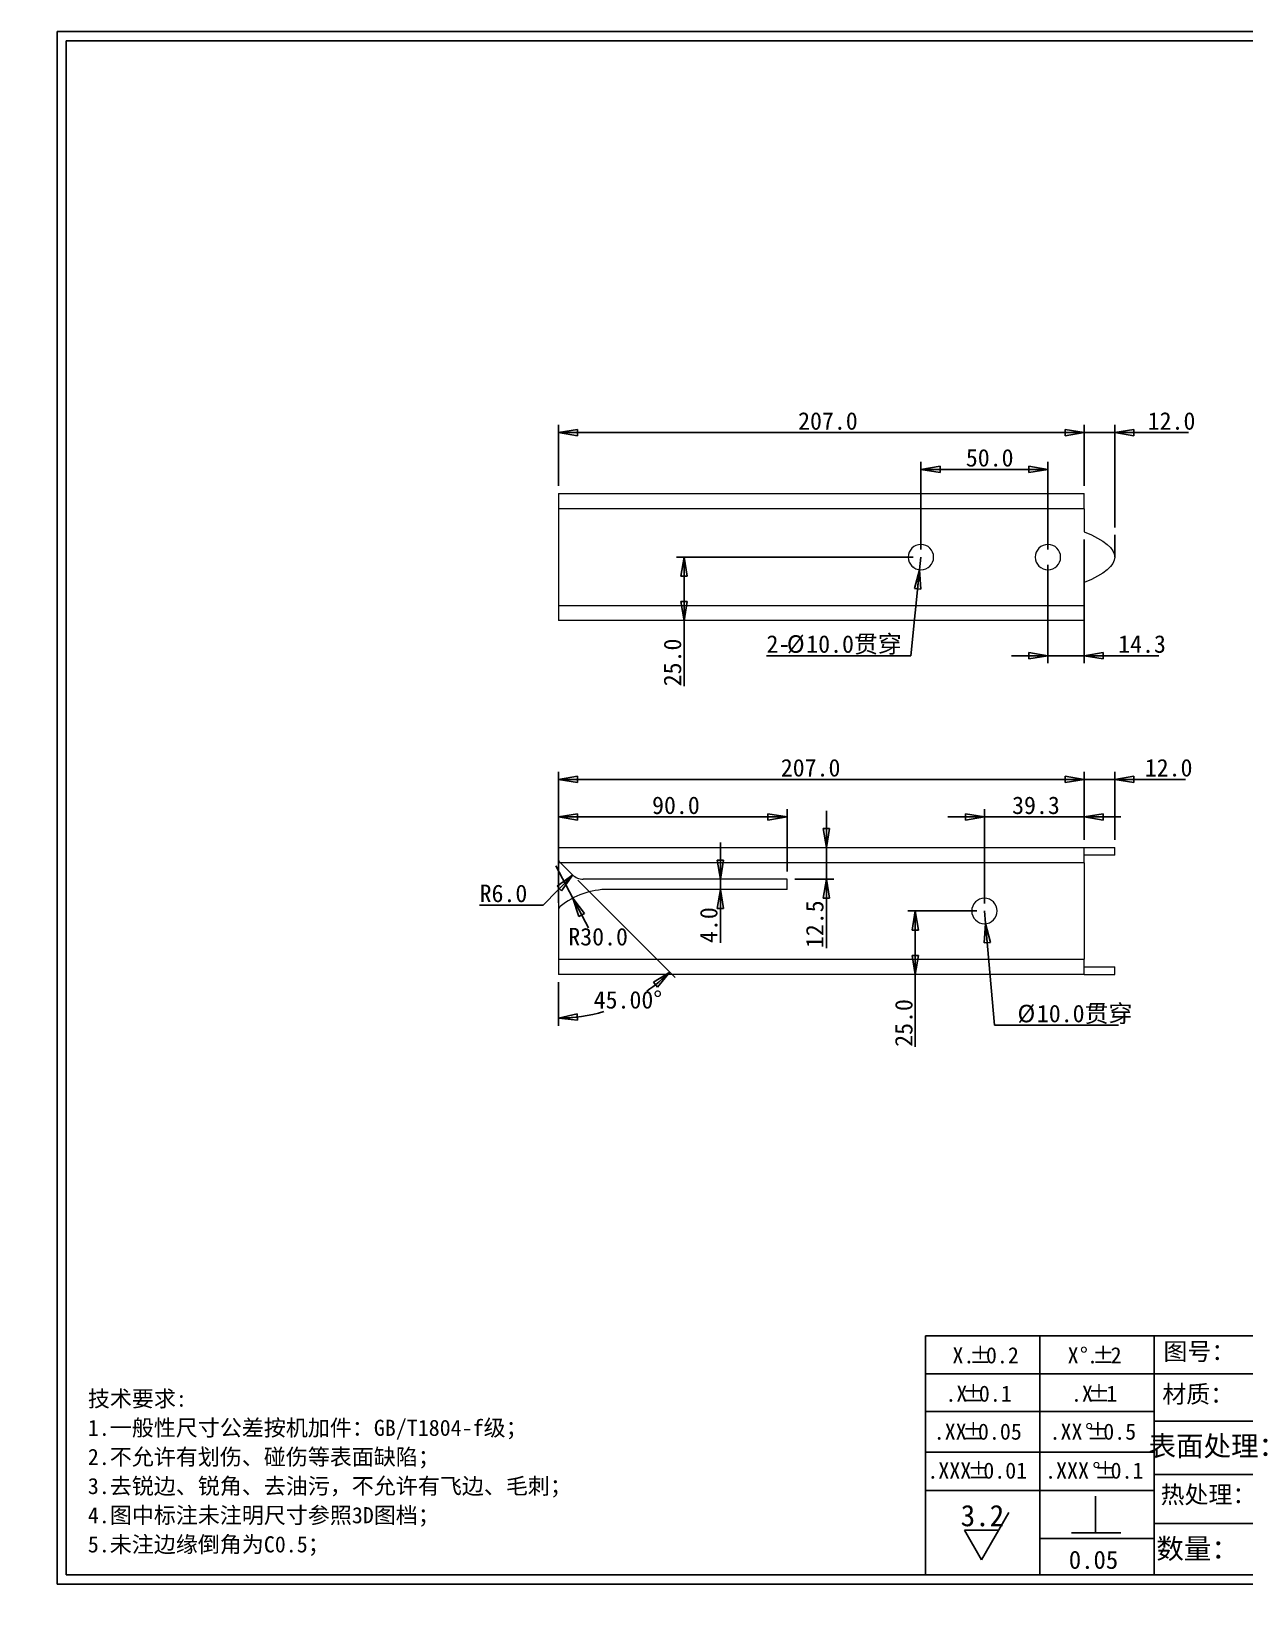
# Model space of a CAD drawing. Header units: millimetres. Extents: x 0 to 294, y 0 to 207.
# Drawn here: x 0 to 159.1, y 0 to 207 of the extents above; entities that cross this region are included whole.
import ezdxf

# ---------------------------------------------------------------- set-up
doc = ezdxf.new("R2010")
doc.units = ezdxf.units.MM
doc.layers.add('图框', color=7, linetype='Continuous')
doc.layers.add('粗实线层', color=7, linetype='Continuous', lineweight=25)
doc.styles.add('SLDTEXTSTYLE0', font='SIMKAI.TTF')
doc.styles.add('SLDTEXTSTYLE1', font='SIMHEI.TTF', dxfattribs={"bigfont": 'bigfont'})
doc.styles.add('SLDTEXTSTYLE2', font='SIMSUN.TTC')
doc.styles.add('SLDTEXTSTYLE3', font='SIMSUN.TTC', dxfattribs={"bigfont": 'bigfont'})
doc.styles.add('SLDTEXTSTYLE4', font='SIMKAI.TTF')
doc.styles.add('SLDTEXTSTYLE5', font='SIMKAI.TTF', dxfattribs={"bigfont": 'bigfont'})
doc.dimstyles.new('SLDDIMSTYLE0', dxfattribs={"dimtxt": 2.3, "dimasz": 2.5, "dimexe": 0, "dimexo": 0.0625, "dimgap": 0.575, "dimtad": 2, "dimdec": 1, "dimlfac": 3, "dimrnd": 1e-09, "dimzin": 4, "dimdsep": 46, "dimtxsty": 'SLDTEXTSTYLE2', "dimblk1": 'CLOSED', "dimblk2": 'CLOSED', "dimsah": 1, "dimcen": 0.09, "dimadec": 0, "dimazin": 1, "dimtfac": 1, "dimtdec": 1, "dimtofl": 0, "dimtmove": 0, "dimatfit": 3, "dimldrblk": 'CLOSED', "dimfxl": 0, "dimfrac": 2, "dimtolj": 1, "dimtzin": 12, "dimarcsym": 0})
doc.dimstyles.new('SLDDIMSTYLE1', dxfattribs={"dimtxt": 2.3, "dimasz": 2.5, "dimexe": 0, "dimexo": 0.0625, "dimgap": 0.575, "dimtad": 2, "dimdec": 1, "dimlfac": 3, "dimrnd": 1e-09, "dimzin": 4, "dimdsep": 46, "dimtxsty": 'SLDTEXTSTYLE2', "dimblk1": 'CLOSED', "dimblk2": 'CLOSED', "dimsah": 1, "dimcen": 0.09, "dimadec": 0, "dimazin": 1, "dimtfac": 1, "dimtdec": 1, "dimtmove": 0, "dimatfit": 0, "dimldrblk": 'CLOSED', "dimfxl": 0, "dimfrac": 2, "dimtolj": 1, "dimtzin": 12, "dimarcsym": 0})
doc.dimstyles.new('SLDDIMSTYLE2', dxfattribs={"dimtxt": 2.3, "dimasz": 2.5, "dimexe": 0, "dimexo": 0.0625, "dimgap": 0.575, "dimtad": 2, "dimdec": 1, "dimlfac": 3, "dimrnd": 1e-09, "dimzin": 12, "dimdsep": 46, "dimtxsty": 'SLDTEXTSTYLE2', "dimblk1": 'CLOSED', "dimblk2": 'CLOSED', "dimsah": 1, "dimcen": 0.09, "dimadec": 0, "dimazin": 3, "dimtfac": 1, "dimtdec": 1, "dimtmove": 0, "dimatfit": 0, "dimldrblk": 'CLOSED', "dimfxl": 0, "dimfrac": 2, "dimtolj": 1, "dimtzin": 12, "dimarcsym": 0})
doc.dimstyles.new('SLDDIMSTYLE3', dxfattribs={"dimtxt": 2.3, "dimasz": 2.5, "dimexe": 0, "dimexo": 0.0625, "dimgap": 0.575, "dimtad": 0, "dimtih": 1, "dimtoh": 1, "dimdec": 1, "dimlfac": 3, "dimrnd": 1e-09, "dimzin": 12, "dimdsep": 46, "dimtxsty": 'SLDTEXTSTYLE2', "dimblk1": 'CLOSED', "dimblk2": 'CLOSED', "dimsah": 1, "dimcen": 0, "dimadec": 0, "dimazin": 3, "dimtfac": 1, "dimtdec": 1, "dimtofl": 0, "dimtmove": 0, "dimatfit": 3, "dimldrblk": 'CLOSED', "dimfxl": 0, "dimfrac": 2, "dimtolj": 1, "dimtzin": 12, "dimarcsym": 0})
doc.dimstyles.new('SLDDIMSTYLE4', dxfattribs={"dimtxt": 2.3, "dimasz": 2.5, "dimexe": 0, "dimexo": 0.0625, "dimgap": 0.575, "dimtad": 0, "dimtih": 1, "dimtoh": 1, "dimdec": 4, "dimlfac": 3, "dimzin": 4, "dimdsep": 46, "dimtxsty": 'SLDTEXTSTYLE2', "dimblk1": 'CLOSED', "dimblk2": 'CLOSED', "dimsah": 1, "dimcen": 0.09, "dimazin": 1, "dimtfac": 1, "dimtofl": 0, "dimtmove": 0, "dimatfit": 3, "dimldrblk": 'CLOSED', "dimfxl": 0, "dimfrac": 2, "dimtolj": 1, "dimtzin": 12, "dimarcsym": 0})
doc.dimstyles.new('SLDDIMSTYLE5', dxfattribs={"dimtxt": 2.3, "dimasz": 2.5, "dimexe": 0, "dimexo": 0.0625, "dimgap": 0.575, "dimtad": 0, "dimtih": 1, "dimtoh": 1, "dimdec": 1, "dimlfac": 3, "dimrnd": 1e-09, "dimzin": 4, "dimdsep": 46, "dimtxsty": 'SLDTEXTSTYLE2', "dimblk1": 'NONE', "dimblk2": 'NONE', "dimsah": 1, "dimcen": 0, "dimadec": 0, "dimazin": 1, "dimtfac": 1, "dimtdec": 1, "dimtofl": 0, "dimtmove": 0, "dimatfit": 3, "dimldrblk": 'NONE', "dimfxl": 0, "dimfrac": 2, "dimtolj": 1, "dimtzin": 12, "dimarcsym": 0})

# ---------------------------------------------------------------- blocks, each defined once
blk = doc.blocks.new('块8')
at = {"layer": '粗实线层'}
for p, q in [((184.46, 11.66), (184.46, 6.85)), ((181.31, 6.85), (187.82, 6.85))]:
    blk.add_line(p, q, dxfattribs=at)
blk = doc.blocks.new('SW_NOTE_0')
at = {"layer": '图框', "color": 0, "insert": (0, 3.26), "char_height": 2.8, "attachment_point": 1, "style": 'SLDTEXTSTYLE0'}
blk.add_mtext('3.2', dxfattribs=at)
blk = doc.blocks.new('块7')
at = {"layer": '图框', "lineweight": 25}
for p, q in [((135.52, 14.41), (139.1, 20.62)), ((133.27, 18.3), (137.77, 18.3)), ((133.27, 18.3), (135.52, 14.41))]:
    blk.add_line(p, q, dxfattribs=at)
at = {"layer": '图框', "color": 7}
blk.add_blockref('SW_NOTE_0', (132.77, 18.34), dxfattribs=at)
blk = doc.blocks.new('块9')
at = {"color": 7, "linetype": 'Continuous'}
blk.add_blockref('块7', (-132.98, -14.31), dxfattribs=at)
blk = doc.blocks.new('SW_NOTE_0_1')
at = {"layer": '图框', "color": 0, "attachment_point": 1, "style": 'SLDTEXTSTYLE1'}
for s, insert, char_height in [('技术要求:', (0, 2.46), 2.117), ('1.一般性尺寸公差按机加件：GB/T1804-f级；', (0, -1.36), 2.1167), ('2.不允许有划伤、碰伤等表面缺陷；', (0, -5.18), 2.1167), ('3.去锐边、锐角、去油污，不允许有飞边、毛刺；', (0, -9), 2.1167), ('4.图中标注未注明尺寸参照3D图档；', (0, -12.83), 2.1167), ('5.未注边缘倒角为C0.5；', (0, -16.65), 2.1167)]:
    blk.add_mtext(s, dxfattribs=dict(at, insert=insert, char_height=char_height))
blk = doc.blocks.new('SW_NOTE_0_2')
at = {"layer": '图框', "color": 0, "char_height": 2.117, "attachment_point": 2, "style": 'SLDTEXTSTYLE0'}
for s, insert in [('X.', (1.19, 2.46)), ('%%p', (3.42, 2.46)), ('0.2', (6.3, 2.46))]:
    blk.add_mtext(s, dxfattribs=dict(at, insert=insert))
blk = doc.blocks.new('SW_NOTE_0_3')
at = {"layer": '图框', "color": 0, "char_height": 2.117, "attachment_point": 2, "style": 'SLDTEXTSTYLE0'}
for s, insert in [('.X', (1.19, 2.46)), ('%%p', (3.42, 2.46)), ('0.1', (6.3, 2.46))]:
    blk.add_mtext(s, dxfattribs=dict(at, insert=insert))
blk = doc.blocks.new('SW_NOTE_0_4')
at = {"layer": '图框', "color": 0, "char_height": 2.117, "attachment_point": 2, "style": 'SLDTEXTSTYLE0'}
for s, insert in [('.XX', (1.79, 2.46)), ('%%p', (4.83, 2.46)), ('0.05', (8.31, 2.46))]:
    blk.add_mtext(s, dxfattribs=dict(at, insert=insert))
blk = doc.blocks.new('SW_NOTE_0_5')
at = {"layer": '图框', "color": 0, "char_height": 2.117, "attachment_point": 2, "style": 'SLDTEXTSTYLE0'}
for s, insert in [('.XXX', (2.38, 2.46)), ('%%p', (6.24, 2.46)), ('0.01', (9.72, 2.46))]:
    blk.add_mtext(s, dxfattribs=dict(at, insert=insert))
blk = doc.blocks.new('SW_NOTE_0_6')
at = {"layer": '图框', "color": 0, "char_height": 2.117, "attachment_point": 2}
for s, insert, style in [('.XXX', (2.38, 2.46), 'SLDTEXTSTYLE0'), ('%%d', (6.24, 2.46), 'SLDTEXTSTYLE0'), ('%%p', (7.4, 2.46), 'SLDTEXTSTYLE4'), ('0.1', (10.25, 2.46), 'SLDTEXTSTYLE0')]:
    blk.add_mtext(s, dxfattribs=dict(at, insert=insert, style=style))
blk = doc.blocks.new('SW_NOTE_0_7')
at = {"layer": '图框', "color": 0, "char_height": 2.117, "attachment_point": 2, "style": 'SLDTEXTSTYLE0'}
for s, insert in [('.XX', (1.79, 2.46)), ('%%d', (4.83, 2.46)), ('%%p', (5.96, 2.46)), ('0.5', (8.84, 2.46))]:
    blk.add_mtext(s, dxfattribs=dict(at, insert=insert))
blk = doc.blocks.new('SW_NOTE_0_8')
at = {"layer": '图框', "color": 0, "attachment_point": 2, "style": 'SLDTEXTSTYLE0'}
for s, insert, char_height in [('.X', (1.19, 2.46), 2.117), ('%%p', (3.42, 2.46), 2.117), ('1', (5.11, 2.46), 2.12)]:
    blk.add_mtext(s, dxfattribs=dict(at, insert=insert, char_height=char_height))
blk = doc.blocks.new('SW_NOTE_0_9')
at = {"layer": '图框', "color": 0, "attachment_point": 2, "style": 'SLDTEXTSTYLE0'}
for s, insert, char_height in [('X', (0.6, 2.46), 2.12), ('%%d', (2.01, 2.46), 2.117), ('%%p', (4.55, 2.46), 2.117), ('2', (6.24, 2.46), 2.12), ('.', (3.14, 2.46), 2.12)]:
    blk.add_mtext(s, dxfattribs=dict(at, insert=insert, char_height=char_height))
blk = doc.blocks.new('_Closed')
at = {"color": 0, "linetype": 'ByBlock', "lineweight": -2}
for p, q in [((-1, 0.166667), (0, 0)), ((-1, 0.166667), (-1, -0.166667)), ((0, 0), (-1, -0.166667)), ((0, 0), (-1, 0))]:
    blk.add_line(p, q, dxfattribs=at)
blk = doc.blocks.new('_D')
at = {"layer": '图框'}
for p, q in [((69.13, 92.7), (69.13, 109.88)), ((138.13, 100.95), (138.13, 109.88)), ((138.13, 108.88), (69.13, 108.88))]:
    blk.add_line(p, q, dxfattribs=at)
at = {"layer": '图框', "xscale": 2.5, "yscale": 2.5, "rotation": 180.0000000000004}
blk.add_blockref('_Closed', (69.13, 108.88, -150.33), dxfattribs=at)
at = {"layer": '图框', "xscale": 2.5, "yscale": 2.5}
blk.add_blockref('_Closed', (138.13, 108.88, -150.33), dxfattribs=at)
at = {"layer": '图框', "insert": (98.31, 111.56), "char_height": 2.3, "attachment_point": 1, "style": 'SLDTEXTSTYLE2'}
blk.add_mtext('207.0', dxfattribs=at)
blk = doc.blocks.new('_D_1')
at = {"layer": '图框'}
for p, q in [((138.13, 100.95), (138.13, 109.88)), ((142.13, 100.95), (142.13, 109.88)), ((138.13, 108.88), (133.32, 108.88)), ((142.13, 108.88), (138.13, 108.88)), ((142.13, 108.88), (151.43, 108.88))]:
    blk.add_line(p, q, dxfattribs=at)
at = {"layer": '图框', "xscale": 2.5, "yscale": 2.5}
blk.add_blockref('_Closed', (138.13, 108.88, -150.33), dxfattribs=at)
at = {"layer": '图框', "xscale": 2.5, "yscale": 2.5, "rotation": 180.0000000000004}
blk.add_blockref('_Closed', (142.13, 108.88, -150.33), dxfattribs=at)
at = {"layer": '图框', "insert": (146.07, 111.56), "char_height": 2.3, "attachment_point": 1, "style": 'SLDTEXTSTYLE2'}
blk.add_mtext('12.0', dxfattribs=at)
blk = doc.blocks.new('_D_2')
at = {"layer": '图框'}
for p, q in [((125.03, 103.96), (120.22, 103.96)), ((125.03, 92.62), (125.03, 104.96)), ((125.03, 103.96), (138.13, 103.96)), ((138.13, 100.95), (138.13, 104.96)), ((138.13, 103.96), (142.93, 103.96))]:
    blk.add_line(p, q, dxfattribs=at)
at = {"layer": '图框', "xscale": 2.5, "yscale": 2.5}
blk.add_blockref('_Closed', (125.03, 103.96, -150.33), dxfattribs=at)
at = {"layer": '图框', "xscale": 2.5, "yscale": 2.5, "rotation": 180.0000000000004}
blk.add_blockref('_Closed', (138.13, 103.96, -150.33), dxfattribs=at)
at = {"layer": '图框', "insert": (128.66, 106.64), "char_height": 2.3, "attachment_point": 1, "style": 'SLDTEXTSTYLE2'}
blk.add_mtext('39.3', dxfattribs=at)
blk = doc.blocks.new('_D_3')
at = {"layer": '图框'}
for p, q in [((125.03, 91.62), (125.18, 89.96)), ((125.18, 89.96), (126.37, 76.64)), ((126.37, 76.64), (142.62, 76.64))]:
    blk.add_line(p, q, dxfattribs=at)
at = {"layer": '图框', "xscale": 2.5, "yscale": 2.5, "rotation": 95.10639790326118}
blk.add_blockref('_Closed', (125.18, 89.96, -150.33), dxfattribs=at)
at = {"layer": '图框', "char_height": 2.3, "attachment_point": 1}
for s, insert, style in [('%%c', (129.37, 79.32), 'SLDTEXTSTYLE2'), ('10.0贯穿', (131.91, 79.32), 'SLDTEXTSTYLE3')]:
    blk.add_mtext(s, dxfattribs=dict(at, insert=insert, style=style))
blk = doc.blocks.new('_D_4')
at = {"layer": '图框'}
for p, q in [((124.03, 91.62), (114.96, 91.62)), ((115.96, 91.62), (115.96, 83.29)), ((115.96, 83.29), (115.96, 73.8))]:
    blk.add_line(p, q, dxfattribs=at)
at = {"layer": '图框', "xscale": 2.5, "yscale": 2.5}
for p, rotation in [((115.96, 91.62, -150.33), 90.0000000000004), ((115.96, 83.29, -150.33), 270.0000000000004)]:
    blk.add_blockref('_Closed', p, dxfattribs=dict(at, rotation=rotation))
at = {"layer": '图框', "insert": (113.29, 73.8), "char_height": 2.3, "attachment_point": 1, "rotation": 90, "style": 'SLDTEXTSTYLE2'}
blk.add_mtext('25.0', dxfattribs=at)
blk = doc.blocks.new('_D_5')
at = {"layer": '图框'}
for p, q in [((69.13, 92.7), (69.13, 104.96)), ((99.13, 103.96), (69.13, 103.96)), ((99.13, 96.79), (99.13, 104.96))]:
    blk.add_line(p, q, dxfattribs=at)
at = {"layer": '图框', "xscale": 2.5, "yscale": 2.5, "rotation": 180.0000000000004}
blk.add_blockref('_Closed', (69.13, 103.96, -150.33), dxfattribs=at)
at = {"layer": '图框', "xscale": 2.5, "yscale": 2.5}
blk.add_blockref('_Closed', (99.13, 103.96, -150.33), dxfattribs=at)
at = {"layer": '图框', "insert": (81.42, 106.64), "char_height": 2.3, "attachment_point": 1, "style": 'SLDTEXTSTYLE2'}
blk.add_mtext('90.0', dxfattribs=at)
blk = doc.blocks.new('_D_6')
at = {"layer": '图框'}
for p, q in [((71.69, 95.67), (84.45, 82.91)), ((69.13, 82.29), (69.13, 76.56))]:
    blk.add_line(p, q, dxfattribs=at)
for start, end in [(304.1267, 315), (270, 286.8005)]:
    blk.add_arc((69.13, 98.23), 20.67, start, end, dxfattribs=at)
at = {"layer": '图框', "xscale": 2.5, "yscale": 2.5}
for p, rotation in [((83.74, 83.61, -150.33), 41.55159966157975), ((69.13, 77.56, -150.33), 183.4484003403757)]:
    blk.add_blockref('_Closed', p, dxfattribs=dict(at, rotation=rotation))
at = {"layer": '图框', "insert": (73.76, 81.12), "char_height": 2.3, "attachment_point": 1, "style": 'SLDTEXTSTYLE2'}
blk.add_mtext('45.00°', dxfattribs=at)
blk = doc.blocks.new('_D_7')
at = {"layer": '图框'}
blk.add_line((71.02, 93.3), (68.78, 97.56), dxfattribs=at)
at = {"layer": '图框', "insert": (70.43, 89.4), "char_height": 2.3, "attachment_point": 1, "style": 'SLDTEXTSTYLE2'}
blk.add_mtext('R30.0', dxfattribs=at)
blk = doc.blocks.new('_None')
blk = doc.blocks.new('_D_8')
at = {"layer": '图框'}
for p, q in [((90.38, 95.79), (90.38, 100.59)), ((90.38, 95.79), (90.38, 94.45)), ((90.38, 94.45), (90.38, 87.42))]:
    blk.add_line(p, q, dxfattribs=at)
at = {"layer": '图框', "xscale": 2.5, "yscale": 2.5}
for p, rotation in [((90.38, 95.79, -150.33), 270.0000000000004), ((90.38, 94.45, -150.33), 90.0000000000004)]:
    blk.add_blockref('_Closed', p, dxfattribs=dict(at, rotation=rotation))
at = {"layer": '图框', "insert": (87.7, 87.42), "char_height": 2.3, "attachment_point": 1, "rotation": 90, "style": 'SLDTEXTSTYLE2'}
blk.add_mtext('4.0', dxfattribs=at)
blk = doc.blocks.new('_D_9')
at = {"layer": '图框'}
for p, q in [((104.29, 99.95), (104.29, 104.76)), ((104.29, 95.79), (104.29, 99.95)), ((100.13, 95.79), (105.29, 95.79)), ((104.29, 95.79), (104.29, 86.75))]:
    blk.add_line(p, q, dxfattribs=at)
at = {"layer": '图框', "xscale": 2.5, "yscale": 2.5}
for p, rotation in [((104.29, 99.95, -150.33), 270.0000000000004), ((104.29, 95.79, -150.33), 90.0000000000004)]:
    blk.add_blockref('_Closed', p, dxfattribs=dict(at, rotation=rotation))
at = {"layer": '图框', "insert": (101.61, 86.75), "char_height": 2.3, "attachment_point": 1, "rotation": 90, "style": 'SLDTEXTSTYLE2'}
blk.add_mtext('12.5', dxfattribs=at)
blk = doc.blocks.new('_D_10')
at = {"layer": '图框'}
blk.add_line((67.15, 92.4), (58.79, 92.4), dxfattribs=at)
at = {"layer": '图框', "insert": (58.79, 95.08), "char_height": 2.3, "attachment_point": 1, "style": 'SLDTEXTSTYLE2'}
blk.add_mtext('R6.0', dxfattribs=at)
blk = doc.blocks.new('_D_11')
at = {"layer": '图框'}
for p, q in [((138.13, 147.37), (138.13, 155.37)), ((142.13, 141.94), (142.13, 155.37)), ((138.13, 154.37), (133.32, 154.37)), ((142.13, 154.37), (138.13, 154.37)), ((142.13, 154.37), (151.81, 154.37))]:
    blk.add_line(p, q, dxfattribs=at)
at = {"layer": '图框', "xscale": 2.5, "yscale": 2.5}
blk.add_blockref('_Closed', (138.13, 154.37), dxfattribs=at)
at = {"layer": '图框', "xscale": 2.5, "yscale": 2.5, "rotation": 180.0000000000004}
blk.add_blockref('_Closed', (142.13, 154.37), dxfattribs=at)
at = {"layer": '图框', "insert": (146.45, 157.05), "char_height": 2.3, "attachment_point": 1, "style": 'SLDTEXTSTYLE2'}
blk.add_mtext('12.0', dxfattribs=at)
blk = doc.blocks.new('_D_12')
at = {"layer": '图框'}
for p, q in [((69.13, 147.37), (69.13, 155.37)), ((138.13, 147.37), (138.13, 155.37)), ((69.13, 154.37), (138.13, 154.37))]:
    blk.add_line(p, q, dxfattribs=at)
at = {"layer": '图框', "xscale": 2.5, "yscale": 2.5, "rotation": 180.0000000000004}
blk.add_blockref('_Closed', (69.13, 154.37, -457.33), dxfattribs=at)
at = {"layer": '图框', "xscale": 2.5, "yscale": 2.5}
blk.add_blockref('_Closed', (138.13, 154.37, -457.33), dxfattribs=at)
at = {"layer": '图框', "insert": (100.58, 157.05), "char_height": 2.3, "attachment_point": 1, "style": 'SLDTEXTSTYLE2'}
blk.add_mtext('207.0', dxfattribs=at)
blk = doc.blocks.new('_D_13')
at = {"layer": '图框'}
for p, q in [((116.7, 139.04), (116.7, 150.54)), ((133.36, 149.54), (116.7, 149.54)), ((133.36, 139.04), (133.36, 150.54))]:
    blk.add_line(p, q, dxfattribs=at)
at = {"layer": '图框', "xscale": 2.5, "yscale": 2.5, "rotation": 180.0000000000004}
blk.add_blockref('_Closed', (116.7, 149.54, -457.33), dxfattribs=at)
at = {"layer": '图框', "xscale": 2.5, "yscale": 2.5}
blk.add_blockref('_Closed', (133.36, 149.54, -457.33), dxfattribs=at)
at = {"layer": '图框', "insert": (122.59, 152.22), "char_height": 2.3, "attachment_point": 1, "style": 'SLDTEXTSTYLE2'}
blk.add_mtext('50.0', dxfattribs=at)
blk = doc.blocks.new('_D_14')
at = {"layer": '图框'}
for p, q in [((138.13, 140.37), (138.13, 124.11)), ((133.36, 137.04), (133.36, 124.11)), ((133.36, 125.11), (128.56, 125.11)), ((133.36, 125.11), (138.13, 125.11)), ((138.13, 125.11), (147.93, 125.11))]:
    blk.add_line(p, q, dxfattribs=at)
at = {"layer": '图框', "xscale": 2.5, "yscale": 2.5}
for p, rotation in [((133.36, 125.11, -457.33), 359.9999999999436), ((138.13, 125.11, -457.33), 179.9999999999436)]:
    blk.add_blockref('_Closed', p, dxfattribs=dict(at, rotation=rotation))
at = {"layer": '图框', "insert": (142.58, 127.79), "char_height": 2.3, "attachment_point": 1, "style": 'SLDTEXTSTYLE2'}
blk.add_mtext('14.3', dxfattribs=at)
blk = doc.blocks.new('_D_15')
at = {"layer": '图框'}
for p, q in [((116.7, 138.04), (116.52, 136.38)), ((116.52, 136.38), (115.36, 125.11)), ((115.36, 125.11), (96.43, 125.11))]:
    blk.add_line(p, q, dxfattribs=at)
blk.add_arc((116.7, 138.04), 1.67, 233.1229, 239.0362, dxfattribs=at)
at = {"layer": '图框', "xscale": 2.5, "yscale": 2.5, "rotation": 84.0866158766518}
blk.add_blockref('_Closed', (116.52, 136.38, -457.33), dxfattribs=at)
at = {"layer": '图框', "char_height": 2.3, "attachment_point": 1}
for s, insert, style in [('2-', (96.43, 127.79), 'SLDTEXTSTYLE2'), ('%%c', (99.11, 127.79), 'SLDTEXTSTYLE2'), ('10.0贯穿', (101.65, 127.79), 'SLDTEXTSTYLE3')]:
    blk.add_mtext(s, dxfattribs=dict(at, insert=insert, style=style))
blk = doc.blocks.new('_D_16')
at = {"layer": '图框'}
for p, q in [((115.7, 138.04), (84.62, 138.04)), ((85.62, 138.04), (85.62, 129.7)), ((85.62, 129.7), (85.62, 121.09))]:
    blk.add_line(p, q, dxfattribs=at)
at = {"layer": '图框', "xscale": 2.5, "yscale": 2.5}
for p, rotation in [((85.62, 138.04, -457.33), 90.0000000000004), ((85.62, 129.7, -457.33), 270.0000000000004)]:
    blk.add_blockref('_Closed', p, dxfattribs=dict(at, rotation=rotation))
at = {"layer": '图框', "insert": (82.94, 121.09), "char_height": 2.3, "attachment_point": 1, "rotation": 90, "style": 'SLDTEXTSTYLE2'}
blk.add_mtext('25.0', dxfattribs=at)

msp = doc.modelspace()

# ---------------------------------------------------------------- linework, layer by layer
at = {"color": 7, "linetype": 'Continuous', "lineweight": 18}
for p, q in [((69.126859, 146.369439), (69.126859, 144.369439)), ((69.126859, 146.369439), (138.126859, 146.369439)), ((138.126859, 144.369439), (138.126859, 146.369439)), ((138.126859, 144.369439), (69.126859, 144.369439)), ((69.126859, 144.369439), (69.126859, 131.702773)), ((138.126859, 144.369439), (138.126859, 141.369439)), ((138.126859, 134.702773), (138.126859, 131.702773)), ((69.126859, 131.702773), (138.126859, 131.702773)), ((69.126859, 131.702773), (69.126859, 129.702773)), ((138.126859, 129.702773), (138.126859, 131.702773)), ((138.126859, 129.702773), (69.126859, 129.702773)), ((69.126859, 99.953477), (138.126859, 99.953477)), ((69.126859, 99.953477), (69.126859, 98.505762)), ((138.126859, 97.953477), (138.126859, 99.953477)), ((142.126859, 98.953477), (142.126859, 99.953477)), ((69.126859, 98.516474), (69.126859, 97.953477)), ((69.126859, 97.953477), (69.126859, 91.699838)), ((69.322121, 98.034357), (69.403001, 97.953477)), ((70.983881, 96.372598), (69.403001, 97.953477)), ((138.126859, 97.953477), (69.403001, 97.953477)), ((138.126859, 97.953477), (138.126859, 85.286811)), ((99.126859, 95.786811), (72.398095, 95.786811)), ((99.126859, 94.453477), (99.126859, 95.786811)), ((99.126859, 94.453477), (75.675818, 94.453477)), ((69.126859, 91.699838), (69.126859, 85.286811)), ((69.126859, 85.286811), (69.126859, 83.286811)), ((69.126859, 85.286811), (138.126859, 85.286811)), ((138.126859, 83.286811), (138.126859, 85.286811)), ((138.126859, 83.286811), (69.126859, 83.286811)), ((142.126859, 83.286811), (142.126859, 84.286811))]:
    msp.add_line(p, q, dxfattribs=at)
at = {"color": 8, "linetype": 'Continuous', "lineweight": 18}
msp.add_line((69.403001, 97.953477), (69.126859, 97.953477), dxfattribs=at)
at = {"color": 7, "linetype": 'Continuous', "lineweight": 18}
for centre, radius, start, end in [((116.69655, 138.036019), 1.666667, 90, 270), ((116.69655, 138.036019), 1.666667, 0, 90), ((133.363216, 138.036019), 1.666667, 90, 270), ((133.363216, 138.036019), 1.666667, 0, 90), ((116.69655, 138.036019), 1.666667, 270, 0), ((133.363216, 138.036019), 1.666667, 270, 0), ((72.398095, 97.786811), 2, 224.99997733, 270), ((75.675818, 84.453477), 10, 90, 129.06824581), ((125.029883, 91.620144), 1.666667, 90, 180), ((125.029883, 91.620144), 1.666667, 0, 90), ((69.793525, 91.699838), 0.666667, 129.06824581, 180), ((125.029883, 91.620144), 1.666667, 180, 270), ((125.029883, 91.620144), 1.666667, 270, 0)]:
    msp.add_arc(centre, radius, start, end, dxfattribs=at)
for points in [[(138.126859, 141.369439), (143.460192, 139.147217), (143.460192, 136.924995), (138.126859, 134.702773)], [(138.126859, 84.286811), (140.793525, 84.286811), (142.126859, 84.286811), (142.126859, 84.286811)], [(138.126859, 83.286811), (140.793525, 83.286811), (142.126859, 83.286811), (142.126859, 83.286811)]]:
    msp.add_open_spline(points, degree=3, dxfattribs=at)
for points, knots in [([(138.126859, 99.953477), (138.211585, 99.953477), (138.378688, 99.953477), (138.624239, 99.953477), (138.86155, 99.953477), (139.090518, 99.953477), (139.311172, 99.953477), (139.523503, 99.953477), (139.727515, 99.953477), (139.923208, 99.953477), (140.110582, 99.953477), (140.289637, 99.953477), (140.460375, 99.953477), (140.622797, 99.953477), (140.776902, 99.953477), (140.922692, 99.953477), (141.060168, 99.953477), (141.18933, 99.953477), (141.310179, 99.953477), (141.422716, 99.953477), (141.52694, 99.953477), (141.622853, 99.953477), (141.710452, 99.953477), (141.789736, 99.953477), (141.860702, 99.953477), (141.923347, 99.953477), (141.977664, 99.953477), (142.023649, 99.953477), (142.06128, 99.953477), (142.090604, 99.953477), (142.111402, 99.953477), (142.12444, 99.953477), (142.126054, 99.953477), (142.126859, 99.953477)], [0, 0, 0, 0, 0.0505868022, 0.0997708564, 0.147559798, 0.193961951, 0.2389864086, 0.2826431247, 0.3249430191, 0.3658980965, 0.4055215844, 0.4438280895, 0.4808337779, 0.516556582, 0.5510164369, 0.5842355516, 0.6162387184, 0.6470536642, 0.6767114491, 0.7052469119, 0.7326991646, 0.7591121317, 0.7845351253, 0.8090234384, 0.8326389306, 0.8554505631, 0.8775348288, 0.8989760068, 0.9198661614, 0.940304804, 0.9603981554, 0.9802579779, 1, 1, 1, 1]), ([(69.126859, 98.505762), (69.126859, 98.462929), (69.13095, 98.420385), (69.147415, 98.335951), (69.160015, 98.293579), (69.193163, 98.212638), (69.21359, 98.17401), (69.262278, 98.100594), (69.290608, 98.06587), (69.322121, 98.034357)], [0, 0, 0, 0, 0.25, 0.25, 0.5, 0.5, 0.75, 0.75, 1, 1, 1, 1]), ([(142.126859, 98.953477), (142.126562, 98.953477), (142.125968, 98.953477), (142.12117, 98.953477), (142.113511, 98.953477), (142.10271, 98.953477), (142.088845, 98.953477), (142.071895, 98.953477), (142.051865, 98.953477), (142.028757, 98.953477), (142.00257, 98.953477), (141.973305, 98.953477), (141.940964, 98.953477), (141.905546, 98.953477), (141.867052, 98.953477), (141.825483, 98.953477), (141.780839, 98.953477), (141.73312, 98.953477), (141.682326, 98.953477), (141.628459, 98.953477), (141.571517, 98.953477), (141.511501, 98.953477), (141.44841, 98.953477), (141.382246, 98.953477), (141.313008, 98.953477), (141.240696, 98.953477), (141.165309, 98.953477), (141.086849, 98.953477), (141.005314, 98.953477), (140.920705, 98.953477), (140.833022, 98.953477), (140.742264, 98.953477), (140.648432, 98.953477), (140.551525, 98.953477), (140.451543, 98.953477), (140.348487, 98.953477), (140.242357, 98.953477), (140.133151, 98.953477), (140.020871, 98.953477), (139.905515, 98.953477), (139.787085, 98.953477), (139.66558, 98.953477), (139.540999, 98.953477), (139.413344, 98.953477), (139.282613, 98.953477), (139.148808, 98.953477), (139.011927, 98.953477), (138.871971, 98.953477), (138.728939, 98.953477), (138.582834, 98.953477), (138.433646, 98.953477), (138.281413, 98.953477), (138.178667, 98.953477), (138.126859, 98.953477)], [0, 0, 0, 0, 0.0119939467, 0.0240144104, 0.0360877333, 0.048239914, 0.0604964491, 0.072882191, 0.0854212236, 0.0981367601, 0.1110510616, 0.1241853789, 0.1375599139, 0.1511938009, 0.1651051038, 0.1793108285, 0.193826946, 0.2086684255, 0.2238492735, 0.2393825787, 0.2552805593, 0.2715546118, 0.2882153615, 0.3052727107, 0.3227358872, 0.3406134904, 0.3589135354, 0.377643495, 0.3968103392, 0.4164205722, 0.4364802668, 0.4569950967, 0.4779703664, 0.4994110383, 0.521321759, 0.5437068822, 0.5665704906, 0.5899164158, 0.6137482569, 0.6380693973, 0.66288302, 0.6881921225, 0.7139995295, 0.7403079051, 0.7671197643, 0.7944374829, 0.8222633071, 0.8505993623, 0.8794476612, 0.908810111, 0.9386885206, 0.9690846068, 1, 1, 1, 1])]:
    msp.add_open_spline(points, degree=3, knots=knots, dxfattribs=at)
at = {"layer": '图框', "lineweight": 25}
for p, q in [((3.343049, 206.977055), (293.568661, 206.977055)), ((3.343049, 206.977055), (3.343049, 3.328908)), ((4.543049, 205.777055), (292.368661, 205.777055)), ((4.543049, 205.777055), (4.543049, 4.528908)), ((4.543049, 4.528908), (292.368661, 4.528908)), ((3.343049, 3.328908), (293.568661, 3.328908))]:
    msp.add_line(p, q, dxfattribs=at)
at = {"layer": '图框'}
for p, q in [((142.126859, 138.036106), (142.126859, 140.940899)), ((71.002095, 96.354615), (67.147209, 92.399776)), ((71.019161, 93.303084), (73.071968, 89.401888))]:
    msp.add_line(p, q, dxfattribs=at)
at = {"layer": '粗实线层'}
for p, q in [((292.368661, 35.900545), (117.31811, 35.900545)), ((117.31811, 35.900545), (117.31811, 4.528908)), ((132.31811, 35.900545), (132.31811, 4.528908)), ((147.31811, 35.900545), (147.31811, 4.528908)), ((193.345559, 30.900545), (117.31811, 30.900545)), ((117.31811, 25.954967), (147.31811, 25.954967)), ((147.31811, 24.703594), (193.345559, 24.703594)), ((147.31811, 20.616127), (117.317995, 20.615437)), ((147.31811, 17.714726), (193.345559, 17.714726)), ((147.31811, 15.616127), (117.31811, 15.615437)), ((147.31811, 11.260557), (193.345559, 11.260557)), ((132.31811, 9.30189), (147.31811, 9.30189))]:
    msp.add_line(p, q, dxfattribs=at)

# ---------------------------------------------------------------- block references
at = {"color": 7, "linetype": 'Continuous'}
for name, p in [('块8', (-44.877282, 3.207802)), ('块9', (122.11668, 6.421975))]:
    msp.add_blockref(name, p, dxfattribs=at)
at = {"layer": '图框', "xscale": 2.5, "yscale": 2.5}
for p, rotation in [((71.002095, 96.354615, -150.333421), 45.73325738829159), ((71.019161, 93.303084, -150.333421), 117.7533119646165)]:
    msp.add_blockref('_Closed', p, dxfattribs=dict(at, rotation=rotation))
at = {"layer": '图框'}
for name, p in [('SW_NOTE_0_2', (121.082335, 31.939038)), ('SW_NOTE_0_9', (136.067493, 31.939038)), ('SW_NOTE_0_1', (7.387506, 26.248192)), ('SW_NOTE_0_3', (120.155001, 26.908284)), ('SW_NOTE_0_8', (136.631937, 26.908284)), ('SW_NOTE_0_4', (118.74389, 21.927707)), ('SW_NOTE_0_7', (133.938988, 21.927707)), ('SW_NOTE_0_5', (118.038334, 16.816239)), ('SW_NOTE_0_6', (133.488223, 16.816239))]:
    msp.add_blockref(name, p, dxfattribs=at)

# ---------------------------------------------------------------- texts
for s, insert, char_height, attachment_point, style in [('图号：', (153.22612, 34.990973), 2.3, 2, 'SLDTEXTSTYLE3'), ('材质：', (148.364141, 29.400917), 2.3, 1, 'SLDTEXTSTYLE3'), ('表面处理：', (155.591194, 22.765029), 2.6458333, 2, 'SLDTEXTSTYLE5'), ('热处理：', (148.149788, 16.219853), 2.3, 1, 'SLDTEXTSTYLE3'), ('数量：', (153.001745, 9.301294), 2.6458333, 2, 'SLDTEXTSTYLE5'), ('0.05', (139.34213, 7.704168), 2.38125, 2, 'SLDTEXTSTYLE0')]:
    msp.add_mtext(s, dxfattribs=dict(at, insert=insert, char_height=char_height, attachment_point=attachment_point, style=style))

# ---------------------------------------------------------------- dimensions: what is measured, and where the dimension line sits
for base, p1, p2, dimstyle, picture, middle in [((138.126859, 154.369439), (69.126859, 146.369439), (138.126859, 146.369439), 'SLDDIMSTYLE0', '_D_12', (103.923506, 154.369439)), ((138.126859, 154.369439), (142.126859, 140.940899), (138.126859, 146.369439), 'SLDDIMSTYLE1', '_D_11', (149.128112, 154.369439)), ((116.69655, 149.541682), (133.363216, 138.036019), (116.69655, 138.036019), 'SLDDIMSTYLE1', '_D_13', (125.26212, 149.541682)), ((138.126859, 125.113402), (133.363216, 138.036019), (138.126859, 141.369439), 'SLDDIMSTYLE2', '_D_14', (145.254574, 125.113402)), ((69.126859, 108.883388), (138.126859, 99.953477), (69.126859, 91.699838), 'SLDDIMSTYLE0', '_D', (101.651288, 108.883388)), ((138.126859, 108.883388), (142.126859, 99.953477), (138.126859, 99.953477), 'SLDDIMSTYLE1', '_D_1', (148.750307, 108.883388)), ((69.126859, 103.961465), (99.126859, 95.786811), (69.126859, 91.699838), 'SLDDIMSTYLE0', '_D_5', (84.101617, 103.961465)), ((138.126859, 103.961465), (125.029883, 91.620144), (138.126859, 99.953477), 'SLDDIMSTYLE2', '_D_2', (131.334271, 103.961465))]:
    dim = msp.add_linear_dim(base=base, p1=p1, p2=p2, dimstyle=dimstyle, dxfattribs=at)
    dim.commit()
    dim.dimension.update_dxf_attribs({"geometry": picture, "text_midpoint": middle, "dimtype": 160})
for base, p1, p2, dimstyle, picture, middle in [((85.619394, 129.702773), (116.69655, 138.036019), (69.126859, 129.702773), 'SLDDIMSTYLE0', '_D_16', (85.619394, 123.76284)), ((104.291188, 99.953477), (99.126859, 95.786811), (138.126859, 99.953477), 'SLDDIMSTYLE2', '_D_9', (104.291188, 89.429712)), ((90.381036, 94.453477), (99.126859, 95.786811), (99.126859, 94.453477), 'SLDDIMSTYLE1', '_D_8', (90.381036, 89.429712)), ((115.962726, 83.286811), (125.029883, 91.620144), (138.126859, 83.286811), 'SLDDIMSTYLE0', '_D_4', (115.962726, 76.474417))]:
    dim = msp.add_linear_dim(base=base, p1=p1, p2=p2, angle=90, dimstyle=dimstyle, dxfattribs=at)
    dim.commit()
    dim.dimension.update_dxf_attribs({"geometry": picture, "text_midpoint": middle, "dimtype": 160})
for center, mpoint, text, picture, middle in [((116.69655, 138.036019), (116.524842, 136.378221), '2-%%c10.0贯穿', '_D_15', (104.394166, 126.763402)), ((125.029883, 91.620144), (125.178226, 89.960092), '%%c10.0贯穿', '_D_3', (135.993793, 78.291743))]:
    dim = msp.add_radius_dim(center=center, mpoint=mpoint, text=text, dimstyle='SLDDIMSTYLE3', override={"dimpost": '<>'}, dxfattribs=at)
    dim.commit()
    dim.dimension.update_dxf_attribs({"geometry": picture, "text_midpoint": middle, "dimtype": 164})
for center, picture, middle in [((72.398095, 97.786811), '_D_10', (61.470264, 93.738248)), ((75.675818, 84.453477), '_D_7', (73.776271, 88.063416))]:
    dim = msp.add_radius_dim(center=center, mpoint=(0, 0), dimstyle='SLDDIMSTYLE5', dxfattribs=at)
    dim.commit()
    dim.dimension.update_dxf_attribs({"geometry": picture, "text_midpoint": middle, "dimtype": 164})
dim = msp.add_angular_dim_2l(base=(72.14627, 77.782794), line1=((69.126859, 91.699838), (69.126859, 83.286811)), line2=((70.983881, 96.372598), (69.322121, 98.034357)), dimstyle='SLDDIMSTYLE4', dxfattribs=at)
dim.commit()
dim.dimension.update_dxf_attribs({"geometry": '_D_6', "text_midpoint": (78.446977, 79.781723), "dimtype": 162})

doc.saveas('drawing.dxf')
